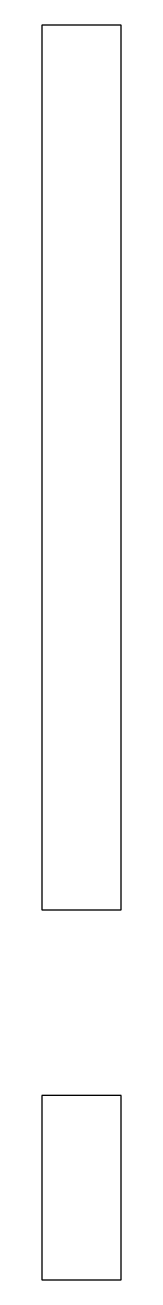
# Model space of a CAD drawing. Header units: metres. Extents: x -18.5 to -15.6, y -1.1 to 46.5.
import ezdxf

# ---------------------------------------------------------------- set-up
doc = ezdxf.new("R2010")
doc.units = ezdxf.units.M

msp = doc.modelspace()

# ---------------------------------------------------------------- linework, layer by layer
for p, q in [((-15.639, 46.5), (-18.55, 46.5)), ((-18.55, 46.5), (-18.55, 45.853)), ((-15.55, 46.5), (-15.639, 46.5)), ((-15.55, 45.94), (-15.55, 46.5)), ((-18.55, 45.853), (-18.55, 44.993)), ((-15.55, 45.93), (-15.55, 45.94)), ((-15.55, 45.882), (-15.55, 45.93)), ((-15.55, 45.784), (-15.55, 45.882)), ((-15.55, 45.622), (-15.55, 45.784)), ((-15.55, 45.383), (-15.55, 45.622)), ((-15.55, 45.065), (-15.55, 45.383)), ((-18.55, 44.993), (-18.55, 44.913)), ((-18.55, 44.913), (-18.55, 44.749)), ((-18.55, 44.749), (-18.55, 44.505)), ((-15.55, 44.688), (-15.55, 45.065)), ((-18.55, 44.505), (-18.55, 44.19)), ((-15.55, 44.306), (-15.55, 44.688)), ((-15.55, 43.995), (-15.55, 44.306)), ((-18.55, 44.19), (-18.55, 43.807)), ((-18.55, 43.807), (-18.55, 43.531)), ((-15.55, 43.821), (-15.55, 43.995)), ((-15.55, 34.617), (-15.55, 43.821)), ((-18.55, 43.531), (-18.55, 43.192)), ((-18.55, 43.192), (-18.55, 43.059)), ((-18.55, 43.059), (-18.55, 42.692)), ((-18.55, 42.692), (-18.55, 42.299)), ((-18.55, 42.299), (-18.55, 41.916)), ((-18.55, 41.916), (-18.55, 41.574)), ((-18.55, 41.574), (-18.55, 40.442)), ((-18.55, 40.442), (-18.55, 30.797)), ((-15.55, 21.542), (-15.55, 34.617)), ((-18.55, 30.797), (-18.55, 28.726)), ((-18.55, 28.726), (-18.55, 22.84)), ((-18.55, 22.84), (-18.55, 19.581)), ((-15.55, 17.466), (-15.55, 21.542)), ((-18.55, 19.581), (-18.55, 17.466)), ((-18.55, 17.466), (-18.55, 15.654)), ((-15.55, 15.654), (-15.55, 17.466)), ((-18.55, 15.654), (-18.55, 15.389)), ((-18.55, 15.389), (-18.55, 15.015)), ((-15.55, 15.389), (-15.55, 15.654)), ((-15.55, 15.015), (-15.55, 15.389)), ((-18.55, 15.015), (-18.55, 14.606)), ((-15.55, 14.606), (-15.55, 15.015)), ((-18.55, 14.606), (-18.55, 14.223)), ((-15.55, 14.223), (-15.55, 14.606)), ((-18.55, 14.223), (-18.55, 13.901)), ((-18.55, 13.901), (-18.55, 13.652)), ((-15.55, 13.901), (-15.55, 14.223)), ((-15.55, 13.652), (-15.55, 13.901)), ((-18.55, 13.652), (-18.55, 13.475)), ((-18.55, 13.475), (-18.55, 12.935)), ((-15.55, 13.475), (-15.55, 13.652)), ((-15.55, 13.361), (-15.55, 13.475)), ((-15.55, 12.935), (-15.55, 13.361)), ((-18.55, 12.935), (-17.896, 12.935)), ((-17.896, 12.935), (-15.55, 12.935)), ((-17.896, 12.935), (-17.896, 12.935)), ((-16.29, 5.9), (-18.55, 5.9)), ((-18.55, 5.9), (-18.55, 5.423)), ((-15.55, 5.9), (-16.29, 5.9)), ((-15.55, 5.494), (-15.55, 5.9)), ((-18.55, 5.423), (-18.55, 5.294)), ((-18.55, 5.294), (-18.55, 5.094)), ((-15.55, 5.423), (-15.55, 5.494)), ((-15.55, 5.294), (-15.55, 5.423)), ((-15.55, 5.094), (-15.55, 5.294)), ((-18.55, 5.094), (-18.55, 4.816)), ((-18.55, 4.816), (-18.55, 4.476)), ((-15.55, 4.816), (-15.55, 5.094)), ((-15.55, 4.476), (-15.55, 4.816)), ((-18.55, 4.476), (-18.55, 4.118)), ((-15.55, 4.118), (-15.55, 4.476)), ((-18.55, 4.118), (-18.55, 3.812)), ((-18.55, 3.812), (-18.55, 3.084)), ((-15.55, 3.812), (-15.55, 4.118)), ((-15.55, 1.681), (-15.55, 3.812)), ((-18.55, 3.084), (-18.55, 2.737)), ((-18.55, 2.737), (-18.55, 2.598)), ((-18.55, 2.598), (-18.55, 2.28)), ((-18.55, 2.28), (-18.55, 2.032)), ((-18.55, 2.032), (-18.55, 1.605)), ((-18.55, 1.605), (-18.55, 1.312)), ((-15.55, 1.309), (-15.55, 1.681)), ((-18.55, 1.312), (-18.55, 1.094)), ((-18.55, 1.094), (-18.55, 0.959)), ((-18.55, 0.959), (-18.55, -0.303)), ((-15.55, 0.888), (-15.55, 1.309)), ((-15.55, 0.497), (-15.55, 0.888)), ((-15.55, 0.178), (-15.55, 0.497)), ((-15.55, -0.057), (-15.55, 0.178)), ((-18.55, -0.303), (-18.55, -0.382)), ((-18.55, -0.382), (-18.55, -1.1)), ((-15.55, -0.215), (-15.55, -0.057)), ((-15.55, -0.311), (-15.55, -0.215)), ((-15.55, -0.883), (-15.55, -0.311)), ((-15.55, -0.929), (-15.55, -0.883)), ((-15.55, -0.96), (-15.55, -0.929)), ((-18.55, -1.1), (-17.534, -1.1)), ((-17.534, -1.1), (-15.55, -1.1)), ((-17.534, -1.1), (-17.534, -1.1)), ((-15.55, -0.978), (-15.55, -0.96)), ((-15.55, -0.987), (-15.55, -0.978)), ((-15.55, -1.1), (-15.55, -0.987))]:
    msp.add_line(p, q)

doc.saveas('drawing.dxf')
